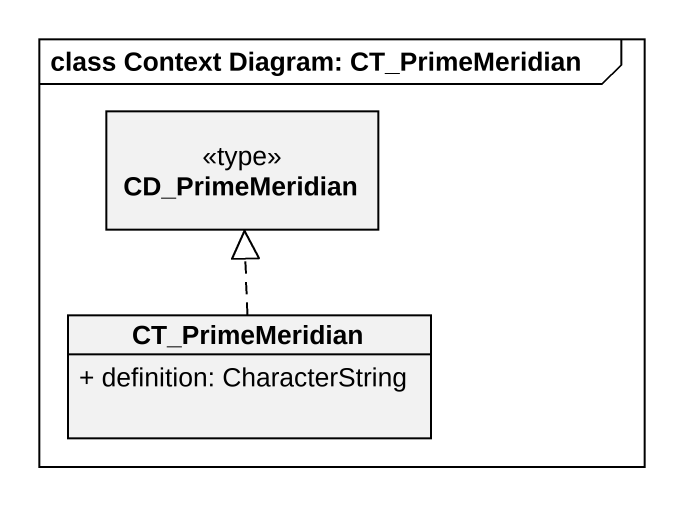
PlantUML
@startuml
mainframe class Context Diagram: CT_PrimeMeridian
hide circle
hide empty members
skinparam classAttributeIconSize 0
class CD_PrimeMeridian <<type>>
class CT_PrimeMeridian {
  + definition: CharacterString
}
CT_PrimeMeridian .up.|> CD_PrimeMeridian
@enduml
